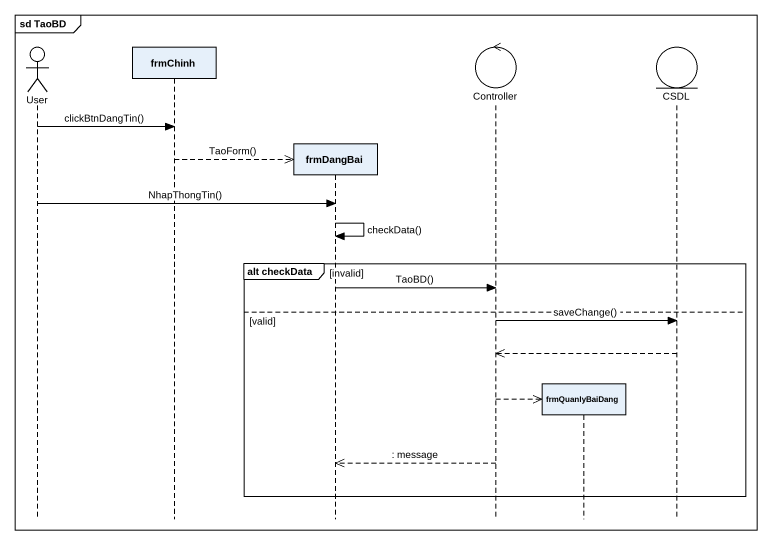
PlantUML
@startuml
mainframe sd TaoBD
hide footbox
actor User
participant frmChinh
participant frmDangBai
control Controller
participant frmQuanlyBaiDang
entity CSDL

User -> frmChinh : clickBtnDangTin()
frmChinh -->> frmDangBai ** : TaoForm()
User -> frmDangBai : NhapThongTin()
frmDangBai -> frmDangBai : checkData()
group alt checkData [invalid]
  frmDangBai -> Controller : TaoBD()
else valid
  Controller -> CSDL : saveChange()
  CSDL -->> Controller
  Controller -->> frmQuanlyBaiDang **
  Controller -->> frmDangBai : : message
end
@enduml
